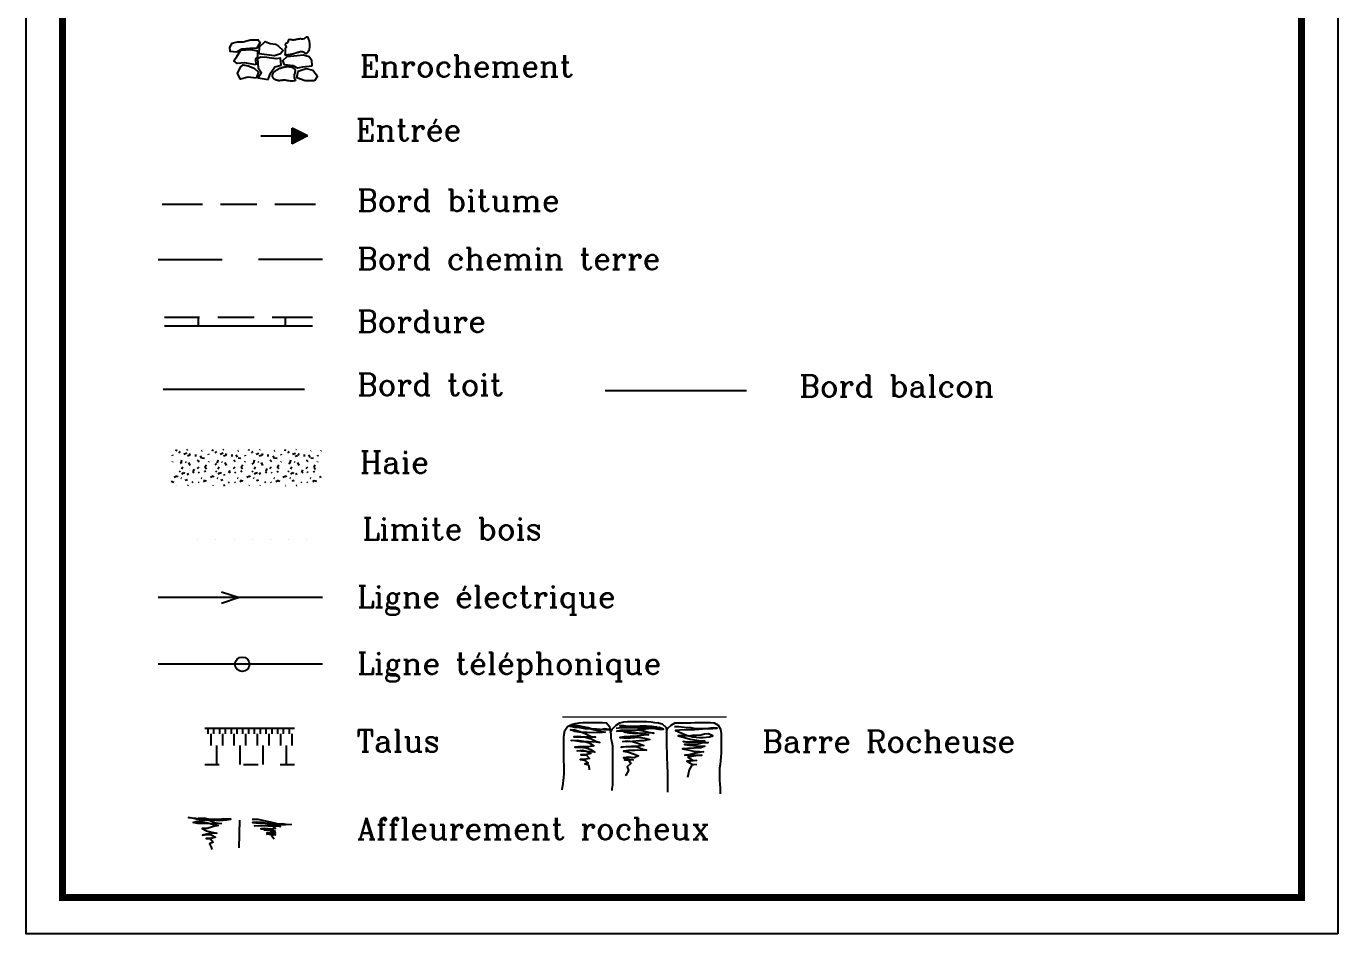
# Model space of a CAD drawing. Header units: metres. Extents: x 9606 to 9900, y 4805 to 4952.
# Drawn here: x 9789.29 to 9807.37, y 4865.1 to 4877.61 of the extents above; entities that cross this region are included whole.
import ezdxf

# ---------------------------------------------------------------- set-up
doc = ezdxf.new("R2010")
doc.units = ezdxf.units.M
doc.header["$LTSCALE"] = 2
doc.set_wipeout_variables(frame=1)
doc.linetypes.add('ACAD_ISO02W100', pattern=[15, 12, -3])
doc.layers.add('Légende Topo', color=7, linetype='Continuous')
doc.layers.add('Wipeout', color=255, linetype='Continuous')
doc.styles.add('ROMANS', font='ROMANC.shx', dxfattribs={"height": 0.36})

# ---------------------------------------------------------------- blocks, each defined once
blk = doc.blocks.new('*X19')
at = {"color": 0}
for p, q in [((1.141805809506689, 0.8854796013265659), (1.220874664935047, 0.9645484567549241)), ((1.151422346064572, 0.90393497264928), (1.217859275843872, 0.9703719024285803)), ((1.161038882622454, 0.9223903439719942), (1.214843886752696, 0.9761953481022365)), ((1.170655419180336, 0.9408457152947083), (1.211828497661521, 0.9820187937758927)), ((1.180271955738219, 0.9593010866174224), (1.208813108570345, 0.987842239449549)), ((1.189888492296101, 0.9777564579401365), (1.205797719479169, 0.9936656851232051)), ((1.199505028853983, 0.9962118292628507), (1.202782330387994, 0.9994891307968613)), ((1.132189272948807, 0.8670242300038519), (1.223890054026223, 0.9587250110812678)), ((1.135001892424661, 0.8609980147148735), (1.226905443117399, 0.9529015654076116)), ((1.143841702266618, 0.860998989791999), (1.229920832208574, 0.9470781197339554)), ((1.152681512108575, 0.8609999648691246), (1.23293622129975, 0.9412546740602992)), ((1.161521321950533, 0.86100093994625), (1.235951610390926, 0.9354312283866429)), ((1.17036113179249, 0.8610019150233756), (1.238966999482101, 0.9296077827129868)), ((1.179200941634448, 0.8610028901005011), (1.241982388573277, 0.9237843370393306)), ((1.188040751476405, 0.8610038651776267), (1.244997777664453, 0.9179608913656744)), ((1.196880561318362, 0.8610048402547522), (1.248013166755628, 0.9121374456920182)), ((1.20572037116032, 0.8610058153318778), (1.251028555846804, 0.9063140000183619)), ((1.214560181002277, 0.8610067904090033), (1.254043944937979, 0.9004905543447057)), ((1.223399990844235, 0.8610077654861289), (1.257059334029155, 0.8946671086710495)), ((1.232239800686192, 0.8610087405632544), (1.260074723120331, 0.8888436629973933)), ((1.241079610528149, 0.86100971564038), (1.263090112211506, 0.883020217323737)), ((1.249919420370107, 0.8610106907175056), (1.266105501302682, 0.8771967716500808)), ((1.258759230212064, 0.8610116657946311), (1.269120890393858, 0.8713733259764247)), ((1.267599040054021, 0.8610126408717567), (1.272136279485033, 0.8655498803027684))]:
    blk.add_line(p, q, dxfattribs=at)

msp = doc.modelspace()

# ---------------------------------------------------------------- wipeouts: each hides what was drawn before it
at = {"lineweight": 30}
msp.add_wipeout([(9789.290523156282, 4898.508425522949), (9807.366654967645, 4898.508425298534), (9807.366655042215, 4865.0979536023615), (9789.29052358475, 4865.097953561814)], dxfattribs=at).dxf.layer = 'Wipeout'

# ---------------------------------------------------------------- next in the draw order: hatches: boundary and pattern name
at = {"layer": 'Légende Topo', "linetype": 'Continuous'}
h = msp.add_hatch(dxfattribs=at)
h.set_pattern_fill('HAIE', color=3, scale=0.5, angle=90, style=0)
h.set_pattern_definition([(199.29004622, (-0.001857949999999978, 0.35053), (-8.500000000150623, -3.000000000187779), [0.0301695, -10.56464055]), (251.565051177, (-0.45625, 0.2166), (-6.804030402247571e-13, -0.5000000000002562), [0.031565, -1.549573830085]), (196.927513064, (-0.46625, 0.18665), (-6.500000000002287, -1.99999999998246), [0.03423, -11.98658528015]), (201.250505507, (1.334882155984082e-17, 0.21801), (-2.500000000004023, -0.9999999999948204), [0.0432475, -9.6133564579]), (118.4429286244, (-0.29105, 0.15105), (-2.999999999991857, 5.499999999976517), [0.03888, -13.60846406395]), (173.6598082541, (-0.2526, 0.14675), (-0.5000000000001978, -1.416407816772283e-13), [0.03869, -4.489002569069999]), (118.0724869359, (-0.477625, 0.417525), (-3.500000000016425, 6.500000000017879), [0.0242085, -8.4757915]), (159.4439547804, (-0.02321999999999997, 0.4389), (-1.500000000001928, 0.5000000000012795), [0.02435, -4.24765187266]), (212.905242923, (-0.04601999999999997, 0.446), (-1.499999999999362, -1.000000000000053), [0.028825, -10.09540336565]), (225, (-0.09017499999999998, 0.470225), (-8.612631007683686e-17, -0.50000000000032), [0.0181385, -0.6889682811850001]), (246.250505507, (-0.3992999999999999, 0.4973), (-3.500000000013297, -7.999999999979791), [0.038935, -13.61756528375]), (135, (-0.39501, 0.44174), (-0.50000000000032, 8.612631007683686e-17), [0.028211, -0.678895781185]), (138.3664606634, (-0.3238, 0.446), (-4.00000000000612, 3.500000000009166), [0.01714, -6.0036572894]), (124.6951535312, (-0.2355, 0.44885), (-3.499999999982834, 4.999999999981534), [0.022525, -7.8831691504]), (218.290163192, (-0.4819, 0.2750000000000001), (-2.500000000007224, -1.999999999988398), [0.02306, -12.0806584369]), (162.2553283749, (-0.20555, 0.3263), (-10.99999999999184, 3.500000000006486), [0.03739, -13.0870147484]), (205.3461759420001, (-0.24115, 0.3377), (-1.000000000001297, -0.500000000001738), [0.02996, -10.4819380208]), (205.016893478, (-0.13295, 0.4019), (-1.000000000000127, -0.4999999999978961), [0.04398, -8.2324926786]), (131.1859251657, (-0.12295, 0.39045), (-0.5000000000014468, 0.5000000000018034), [0.015135, -5.29993790635]), (153.4349488229, (-0.07021999999999998, 0.37192), (-0.500000000000047, 1.921547095702289e-13), [0.009556499999999999, -1.10847748875]), (221.185925166, (-0.08874999999999998, 0.24365), (-0.4999999999991855, -0.5000000000040647), [0.030285, -5.28478790635]), (249.44395478, (-0.140015, 0.272155), (-0.5000000000117516, -1.499999999998437), [0.024351, -4.24765087266]), (109.7988763545, (-0.1913, 0.18665), (-1.999999999989629, 5.499999999978785), [0.016695, -13.2686352556]), (206.565051177, (-0.286755, 0.252215), (-0.5000000000007275, -0.4999999999993663), [0.009556499999999999, -1.10847748875]), (135, (-0.329485, 0.310615), (-0.50000000000032, 8.612631007683686e-17), [0.0120925, -0.6950142811850001]), (146.309932474, (-0.289595, 0.37047), (-0.9999999999995491, 0.4999999999999385), [0.0102895, -1.79248613773]), (221.185925166, (-0.4164, 0.32205), (-0.4999999999991855, -0.5000000000040647), [0.015155, -5.29991790635]), (90, (-0.375, 0.175), (-0.5, 3.061515884555943e-17), [0.025, -0.475]), (236.309932474, (-0.05315, 0.025615), (-0.4999999999999385, -0.999999999999549), [0.030785, -1.77199063773]), (233.130102354, (-0.22834, 0.05555000000000002), (-1.000000000004083, -1.499999999997278), [0.035612, -2.464388]), (126.3843518158, (-0.22978, 1.406950239906529e-17), (-1.499999999997849, 1.999999999999724), [0.0336085, -11.7668152212]), (226.7357045900001, (-0.33374, 0.02704650000000002), (-7.499999999795576, -8.00000000008219), [0.033288, -11.63932953]), (115.7099537808, (-0.44915, 0.04700000000000003), (-0.4999999999995648, 0.9999999999996031), [0.04588, -14.93744406375]), (217.405356631, (-0.07875, 0.08545), (-6.500000000031076, -4.999999999950153), [0.0305, -10.6699672795]), (135, (-0.004696999999999995, 0.08973500000000001), (-0.50000000000032, 8.612631007683686e-17), [0.0141055, -0.693001281185]), (243.434948823, (-0.195585, 0.106845), (6.804805877851441e-13, -0.500000000000047), [0.0127175, -1.10531648875]), (257.471192291, (-0.07019999999999998, 0.12395), (-0.4999999999937217, -2.500000000002058), [0.03944, -4.570332228644999]), (135, (-0.325, 0.1), (-0.50000000000032, 8.612631007683686e-17), [0.0353555, -0.671751281185])])
h.paths.add_polyline_path([(9791.278147133804, 4871.76998769924), (9793.35554345724, 4871.769987835218), (9793.355543457476, 4871.269987835217), (9791.278039133913, 4871.26998769924)])

# ---------------------------------------------------------------- next in the draw order: linework, layer by layer
at = {"layer": 'Légende Topo'}
for p, q in [((9791.659064296435, 4873.594081435251), (9791.659064296435, 4873.474081435373)), ((9792.85906377671, 4873.594081697886), (9792.85906377671, 4873.474081698007)), ((9793.236308321624, 4873.474081153882), (9791.196769071312, 4873.474081722684))]:
    msp.add_line(p, q, dxfattribs=at)
at = {"layer": 'Légende Topo', "color": 1, "linetype": 'Continuous'}
msp.add_line((9793.37350450623, 4869.731686908189), (9791.111074289349, 4869.731686666971), dxfattribs=at)
at = {"layer": 'Légende Topo', "color": 3, "linetype": 'Continuous'}
msp.add_line((9793.37350451834, 4868.811686908262), (9791.111074301223, 4868.811686666812), dxfattribs=at)
at = {"layer": 'Légende Topo', "color": 36}
for p, q in [((9791.793315176907, 4867.931841258052), (9791.793315176907, 4867.851841258052)), ((9791.873315176907, 4867.931841258052), (9791.873315176907, 4867.851841258052)), ((9791.953315176908, 4867.931841258052), (9791.953315176906, 4867.851841258052)), ((9792.033315176906, 4867.931841258052), (9792.033315176906, 4867.851841258052)), ((9792.113315176908, 4867.931841258052), (9792.113315176908, 4867.851841258052)), ((9792.193315176906, 4867.931841258052), (9792.193315176906, 4867.851841258052)), ((9792.273315176908, 4867.931841258052), (9792.273315176908, 4867.851841258052)), ((9792.353315176908, 4867.931841258052), (9792.353315176906, 4867.851841258052)), ((9792.433315176908, 4867.931841258052), (9792.433315176908, 4867.851841258052)), ((9792.513315176908, 4867.931841258052), (9792.513315176906, 4867.851841258052)), ((9792.593315176908, 4867.931841258052), (9792.593315176908, 4867.851841258052)), ((9792.673315176908, 4867.931841258052), (9792.673315176908, 4867.851841258052)), ((9792.753315176908, 4867.931841258052), (9792.753315176908, 4867.851841258052)), ((9792.833315176907, 4867.931841258052), (9792.833315176907, 4867.851841258052)), ((9792.913315176907, 4867.931841258052), (9792.913315176907, 4867.851841258052)), ((9791.833315176907, 4867.851841258052), (9791.833315176907, 4867.691841258053)), ((9791.993315176907, 4867.851841258052), (9791.993315176907, 4867.691841258053)), ((9792.153315176907, 4867.851841258052), (9792.153315176907, 4867.691841258053)), ((9792.313315176907, 4867.851841258052), (9792.313315176907, 4867.691841258053)), ((9792.473315176907, 4867.851841258052), (9792.473315176907, 4867.691841258053)), ((9792.633315176907, 4867.851841258052), (9792.633315176907, 4867.691841258053)), ((9792.793315176907, 4867.851841258052), (9792.793315176907, 4867.691841258053)), ((9792.953315176908, 4867.851841258052), (9792.953315176908, 4867.691841258053)), ((9791.913315176907, 4867.691841258053), (9791.913315176907, 4867.42983013914)), ((9792.233315176907, 4867.691841258053), (9792.233315176907, 4867.42983013914)), ((9792.553315176907, 4867.691841258053), (9792.553315176907, 4867.429830139139)), ((9792.873315176907, 4867.691841258053), (9792.873315176907, 4867.42983013914))]:
    msp.add_line(p, q, dxfattribs=at)
at = {"layer": 'Légende Topo', "flags": 128}
msp.add_lwpolyline([(9807.366655042215, 4865.097953602361), (9789.29052358475, 4865.097953561814), (9789.290523156282, 4898.508425522949), (9807.366654967645, 4898.508425298535)], close=True, dxfattribs=at)
at = {"layer": 'Légende Topo', "lineweight": 25, "const_width": 0.09999999999999998, "flags": 128}
msp.add_lwpolyline([(9806.866655041047, 4865.597953600963), (9789.790523578231, 4865.597953562979), (9789.790523162566, 4898.008425516898), (9806.866654968811, 4898.008425304588), (9806.866655041047, 4865.597953600963)], dxfattribs=at)
at = {"layer": 'Légende Topo', "color": 251}
for points in [[(9792.189251011961, 4877.250148072273), (9792.101257975939, 4877.25557308052), (9792.096157381571, 4877.317061598777), (9792.130588331054, 4877.374029417888), (9792.204554038382, 4877.388495723151), (9792.282343836527, 4877.388495975308), (9792.381813953889, 4877.416528080257), (9792.485110263833, 4877.416528408083), (9792.514440632685, 4877.383071241101), (9792.469806907959, 4877.302594007591), (9792.371612401472, 4877.298072426479), (9792.263214979583, 4877.288126209417), (9792.189251011961, 4877.250148072273)], [(9792.499138528741, 4877.226636970782), (9792.504238976659, 4877.321583381521), (9792.583304807104, 4877.397539606683), (9792.652169313309, 4877.369507711049), (9792.726133118642, 4877.359560903528), (9792.769492033663, 4877.331529323378), (9792.83325522931, 4877.269136977283), (9792.794997174087, 4877.226637189643), (9792.710830520633, 4877.197701949759), (9792.499138528741, 4877.226636970782)], [(9792.45450428713, 4877.074725330009), (9792.297646641528, 4877.102756630063), (9792.199453187903, 4877.093714015457), (9792.14971797823, 4877.127171278365), (9792.194351997952, 4877.188658633634), (9792.249187854844, 4877.274562343388), (9792.385639695245, 4877.283604484883), (9792.480009527671, 4877.264615123292), (9792.480008884595, 4877.184138786879), (9792.450677595594, 4877.155202164447), (9792.45450428713, 4877.074725330009)], [(9792.62283811232, 4876.870367505953), (9792.657269778456, 4876.960790895757), (9792.715930893113, 4877.045789145997), (9792.803924231352, 4877.070204303268), (9792.79499701879, 4877.16514889071), (9792.735060404548, 4877.155202152806), (9792.607535167625, 4877.174191630113), (9792.523367527201, 4877.178713410527), (9792.480009209394, 4877.155201880161), (9792.485110332984, 4877.031321275182), (9792.533569414894, 4876.965312479662), (9792.485109793282, 4876.89387714457), (9792.62283811232, 4876.870367505953)], [(9793.227309292442, 4877.055735940481), (9793.099782810341, 4877.041268535558), (9793.0309195563, 4877.026800561131), (9792.97098323729, 4877.060257343243), (9792.848557963063, 4877.074724784952), (9792.828154330402, 4877.131692145852), (9792.888090871069, 4877.188659649476), (9793.025819773813, 4877.203127006901), (9793.113811198416, 4877.212168748857), (9793.18777593065, 4877.188658978691), (9793.222207741142, 4877.140734450327), (9793.227309292442, 4877.055735940481)], [(9792.459605255193, 4876.889356426328), (9792.351207894999, 4876.90382253974), (9792.244086945224, 4876.874887896834), (9792.20455408262, 4876.955365877265), (9792.24408663137, 4877.04126762286), (9792.282344560397, 4877.07472548135), (9792.347381725704, 4877.060257437772), (9792.430274572018, 4877.026799921312), (9792.494036817718, 4876.974354212538), (9792.459605255193, 4876.889356426328)], [(9793.00031326551, 4876.851377209317), (9792.965242684148, 4876.850213148299), (9792.936859124367, 4876.850539368944), (9792.914199422608, 4876.851981131959), (9792.896300161518, 4876.854166851513), (9792.882196982186, 4876.856716933561), (9792.870924764573, 4876.859261240711), (9792.861520736738, 4876.861424114456), (9792.853020423352, 4876.862831344263), (9792.844618919566, 4876.863211338309), (9792.836134117822, 4876.862706168921), (9792.827544928557, 4876.861562228895), (9792.81882881469, 4876.860024207173), (9792.8099628466, 4876.858337714238), (9792.800925015266, 4876.856748751266), (9792.79169278292, 4876.855502007896), (9792.782245061155, 4876.854843876458), (9792.772582948002, 4876.854973678145), (9792.76281996237, 4876.855915772163), (9792.75309206478, 4876.857644294289), (9792.743534568957, 4876.860137452039), (9792.73428817492, 4876.863373569114), (9792.725486080422, 4876.867325608286), (9792.717267028316, 4876.871976493759), (9792.709767760969, 4876.877298520779), (9792.703112803194, 4876.883262050239), (9792.697380209833, 4876.889795951912), (9792.692634092904, 4876.896820994228), (9792.688938037054, 4876.904256635013), (9792.686358914738, 4876.912024816865), (9792.68495991852, 4876.920045917288), (9792.684805944356, 4876.928238864889), (9792.685963082387, 4876.936527442553), (9792.688463142169, 4876.944831724412), (9792.692216008696, 4876.953092750063), (9792.697100183954, 4876.961251255257), (9792.70299338715, 4876.969249816977), (9792.709772280677, 4876.977028387965), (9792.717315894346, 4876.984529015973), (9792.725502868443, 4876.991694668674), (9792.734210002496, 4876.998467531189), (9792.74333171759, 4877.004799455072), (9792.752830718438, 4877.010688708763), (9792.76268314317, 4877.01614796663), (9792.772866695448, 4877.021186221524), (9792.783357905482, 4877.025815227435), (9792.794137237388, 4877.030045150913), (9792.80517977176, 4877.033886043256), (9792.816463879339, 4877.037350440066), (9792.827963168993, 4877.04043907476), (9792.839634251111, 4877.043131324596), (9792.851429892966, 4877.045395156037), (9792.863303530989, 4877.047202077361), (9792.875205839546, 4877.048522423854), (9792.887091818991, 4877.049324023671), (9792.898911753231, 4877.049578131776), (9792.910619859378, 4877.049254416622), (9792.922151327628, 4877.048326409556), (9792.933362291455, 4877.046764454705), (9792.944096297751, 4877.044545497646), (9792.954191901516, 4877.04164544809), (9792.963490670807, 4877.038038238318), (9792.971833392774, 4877.03369963881), (9792.97905954139, 4877.028605951828), (9792.985009765745, 4877.022730717104), (9792.989572337157, 4877.016078588919), (9792.992810856811, 4877.008758106635), (9792.994839564226, 4877.000906945573), (9792.995769683532, 4876.992664758948), (9792.995713614187, 4876.984168439539), (9792.994784673469, 4876.975555271511), (9792.99309171739, 4876.966962814232), (9792.99074951329, 4876.958530054096), (9792.987942332196, 4876.950273400539), (9792.985160571783, 4876.941724384337), (9792.982959025101, 4876.932296307193), (9792.981902193771, 4876.921400078472), (9792.982548413593, 4876.908448332822), (9792.985459034593, 4876.892851726519), (9792.991193450782, 4876.874025517277), (9793.00031326551, 4876.851377209317)], [(9793.261740858463, 4876.851377403033), (9793.134214605, 4876.85137753109), (9793.020716854631, 4876.893876982987), (9793.039846269674, 4876.984301031934), (9793.148243521602, 4877.022279056388), (9793.241337447687, 4876.998769049434), (9793.306375274695, 4876.917387494718), (9793.261740858463, 4876.851377403033)]]:
    msp.add_lwpolyline(points, dxfattribs=at)
msp.add_lwpolyline([(9792.853658994454, 4877.207648191269, 0.015114), (9792.919181088711, 4877.216707650706, 0.020943), (9792.965881252921, 4877.226636897441, 0.017852), (9793.021115011095, 4877.24294466562, -0.022353), (9793.065351606374, 4877.255573181104, -0.22707), (9793.120518335634, 4877.243631496694, 0.309946), (9793.163546408317, 4877.241104883975, 0.106458), (9793.179531989646, 4877.256134939979, 0.076071), (9793.192876769956, 4877.283604469284, 0.06034199999999999), (9793.19867264971, 4877.315482797235, 0.0361), (9793.197977874688, 4877.369507110114, 0.07510499999999999), (9793.18165224025, 4877.437709847367, 0.222566), (9793.163545629734, 4877.4545062961, 0.349325), (9793.13561929998, 4877.443922612251, -0.274224), (9793.103608626201, 4877.426473467279, -0.050818), (9793.080764674376, 4877.429641790589, 0.075986), (9793.065350635468, 4877.430996677042, 0.051071), (9793.03801904249, 4877.426413062861, -0.02964), (9792.991387022454, 4877.416528002027, -0.105163), (9792.937624774668, 4877.41975330016, 0.189815), (9792.90721990613, 4877.416527437646, 0.311483), (9792.899652741178, 4877.402204692033, -0.194666), (9792.893192190937, 4877.378549929842, -0.219605), (9792.870434195527, 4877.366490861302, 0.376857), (9792.858760254718, 4877.355039131029, 0.225308), (9792.86491285663, 4877.339126865746, -0.197646), (9792.87278798202, 4877.321583543106, -0.007911), (9792.872838429203, 4877.31834943862, -0.019867), (9792.872788505889, 4877.317061198078, -0.331946), (9792.866588510831, 4877.310001444437, 0.281267), (9792.858759442603, 4877.302594602009, 0.100089), (9792.857505933176, 4877.283392196888, -0.05059200000000001), (9792.858759936904, 4877.245625887665, -0.016405), (9792.857025669682, 4877.228464061994, -0.013419), (9792.853658994454, 4877.207648191269)], format="xyb", dxfattribs=at)
at = {"layer": 'Légende Topo'}
for points in [[(9792.524860104344, 4876.093096000508), (9793.165350787138, 4876.094195055211)], [(9792.955739570343, 4875.984758064052), (9792.954978178748, 4876.202911372198)], [(9793.165350787138, 4876.094195055211), (9792.954978178748, 4876.202911372198)], [(9793.165350787138, 4876.094195055211), (9792.955739570343, 4875.984758064052)], [(9791.75097577453, 4867.931841258052), (9792.988636372153, 4867.931841258052)]]:
    msp.add_lwpolyline(points, dxfattribs=at)
at = {"layer": 'Légende Topo', "flags": 128}
for points in [[(9791.16249064103, 4875.154009946752), (9791.718136975824, 4875.154010135907)], [(9791.968949314294, 4875.154010221288), (9792.469374296707, 4875.154010221288)], [(9792.71906901713, 4875.154010476646), (9793.275896502457, 4875.154010666203)], [(9791.111074265125, 4874.39073622915), (9791.991186176194, 4874.39073622915)], [(9793.37350448224, 4874.390736470598), (9792.493571167433, 4874.390736470598)], [(9791.750976214555, 4867.42983013914), (9791.95090499414, 4867.42983013914)], [(9792.28506851032, 4867.42983013914), (9792.484997289906, 4867.42983013914)], [(9792.78870803259, 4867.42983013914), (9792.988636812177, 4867.42983013914)]]:
    msp.add_lwpolyline(points, dxfattribs=at)
at = {"layer": 'Légende Topo', "color": 251, "flags": 128}
for points in [[(9791.19676896677, 4873.594081854811), (9791.678548690215, 4873.594080755481)], [(9791.929361028686, 4873.594080840862), (9792.429786011098, 4873.594080840862)], [(9792.679480731522, 4873.59408109622), (9793.236308216849, 4873.594081285777)]]:
    msp.add_lwpolyline(points, dxfattribs=at)
at = {"layer": 'Légende Topo', "color": 5, "linetype": 'ACAD_ISO02W100', "ltscale": 0.6, "flags": 128}
msp.add_lwpolyline([(9791.177087441889, 4872.603375182186), (9793.123996204235, 4872.603375182186)], dxfattribs=at)
at = {"layer": 'Légende Topo', "color": 12, "linetype": 'ACAD_ISO02W100', "ltscale": 0.6, "flags": 128}
msp.add_lwpolyline([(9797.271553333658, 4872.583796247128), (9799.218462096003, 4872.583796247128)], dxfattribs=at)
at = {"layer": 'Légende Topo', "color": 3, "flags": 128}
for points in [[(9791.654043989663, 4870.52783946853), (9791.654146216812, 4870.52783946853)], [(9791.904534410865, 4870.527951757935), (9791.904534410865, 4870.527946635962)], [(9792.154525491773, 4870.527991551723), (9792.154531389493, 4870.527991551723)], [(9792.404541146514, 4870.528039619468), (9792.404544095374, 4870.528039619468)], [(9792.65452534675, 4870.528081383247), (9792.654537142189, 4870.528081383247)], [(9792.90454247592, 4870.528131420981), (9792.904545916257, 4870.528131420981)], [(9793.154541911932, 4870.528175942745), (9793.154544860792, 4870.528175942745)]]:
    msp.add_lwpolyline(points, dxfattribs=at)
at = {"layer": 'Légende Topo', "color": 1}
msp.add_lwpolyline([(9791.983504500047, 4869.811686759946), (9792.223504508655, 4869.731686785716), (9791.983504517044, 4869.65168676003)], dxfattribs=at)
at = {"layer": 'Légende Topo', "color": 15}
for points in [[(9796.679071509085, 4867.082399137449), (9796.690650098764, 4867.171129933456), (9796.697944699361, 4867.250095256967), (9796.702367004978, 4867.307557633276), (9796.702367004978, 4867.422482054112), (9796.697944699363, 4867.475524094319), (9796.697944699361, 4867.793776668273), (9796.702367004978, 4867.846818708479), (9796.715633156982, 4867.899860748919), (9796.751010072458, 4867.952902789359), (9796.804075445554, 4867.98384414533), (9796.857140818882, 4867.997104655384), (9796.91020619198, 4868.005944995572), (9796.963271565308, 4868.010365165667), (9797.233020226975, 4868.010365165669), (9797.286085600072, 4868.005944995807), (9797.330306617348, 4867.95290278936), (9797.339150973634, 4867.899860748919), (9797.34799507497, 4867.846818708714), (9797.347995074972, 4867.793776668275), (9797.361261481923, 4867.740734627835), (9797.370105837977, 4867.687692421852), (9797.370105838212, 4867.148431346184), (9797.361261481925, 4867.095389305978), (9797.361261481925, 4867.073288455736)], [(9796.823412676846, 4867.976506789812), (9796.899726244426, 4867.967819132739), (9796.983671288976, 4867.949066644665), (9797.0367439215, 4867.941770894351), (9797.091897726099, 4867.923369825018), (9797.149479717289, 4867.9226668958), (9797.249034382909, 4867.912587362007), (9797.323266662695, 4867.915004742928), (9797.264643956947, 4867.921260567048), (9797.203593017573, 4867.90981850111), (9797.098488535306, 4867.918857638389), (9796.99442451102, 4867.922344351085), (9796.899379414544, 4867.93901648595), (9796.847347402054, 4867.940759842414), (9796.781093429347, 4867.957080277279), (9796.844225493998, 4867.957417274257), (9796.897298126521, 4867.950121523942), (9796.951411426571, 4867.937273129718), (9797.003443438598, 4867.935529773255), (9797.056515955172, 4867.928233742146), (9797.110629208424, 4867.915385597749), (9797.201164946464, 4867.892120642254), (9797.26741891917, 4867.875800206923), (9797.194227306678, 4867.86783018209), (9797.02148119178, 4867.86993972132), (9796.95834912713, 4867.869602724109), (9796.905276447573, 4867.876898724949), (9796.852203814818, 4867.88419447503), (9796.79045920078, 4867.907107730993), (9796.853591265428, 4867.90744472797), (9796.926436094607, 4867.886611855952), (9797.001362211808, 4867.85467394571), (9797.077328786061, 4867.817183611347), (9797.136992275287, 4867.80537542388), (9797.056169138796, 4867.807470480112), (9796.975346212548, 4867.809565316317), (9796.893482618772, 4867.817212797133), (9796.836941084865, 4867.812363301767), (9796.894523286068, 4867.811660152757), (9796.993037074379, 4867.807133483365), (9797.07802262324, 4867.782828320414), (9797.140807857546, 4867.754362670369), (9797.19596177809, 4867.735961881831), (9797.14392976583, 4867.737705238295), (9797.03986595156, 4867.741191731198), (9796.935801927038, 4867.744678444127), (9796.85289766597, 4867.757878569086), (9796.800865653711, 4867.759621925317), (9796.8861981491, 4867.764119689949), (9796.969102410172, 4867.750919565223), (9797.047497218515, 4867.731127120453), (9797.113404407904, 4867.686003788041), (9797.04125341591, 4867.672481369125), (9796.965980515855, 4867.675616382055), (9796.902848451206, 4867.675279385075), (9796.851857059675, 4867.671470347456), (9796.932680032722, 4867.669375260957), (9797.008993600304, 4867.660687603653), (9797.070738167307, 4867.637774598217), (9797.129014042712, 4867.602716127541), (9797.076982030685, 4867.604459484006), (9797.007259319576, 4867.608634704156), (9796.937536398687, 4867.612810144099), (9796.8844637657, 4867.620105894413), (9796.95210535223, 4867.627035742757), (9797.011768678243, 4867.615227525021), (9797.070044553879, 4867.580169054112), (9797.014543803449, 4867.569767195863), (9796.934761334483, 4867.566309607719), (9797.011074902066, 4867.557621950647), (9797.053741156396, 4867.513890525224), (9796.97604013844, 4867.499327929589), (9796.92400812618, 4867.501071285819), (9796.983671452424, 4867.489263068084), (9797.037437922128, 4867.447612026836), (9796.98748719766, 4867.438250345308), (9797.041600497712, 4867.42540195062), (9797.050966269377, 4867.375429404566), (9797.048538035287, 4867.357731514741)], [(9797.344228690063, 4867.869088729509), (9797.370761503971, 4867.922130769949), (9797.419404571683, 4867.975172976164), (9797.472469945014, 4868.006114166361), (9797.525535318107, 4868.019374676413), (9797.578600691206, 4868.023794846508), (9797.843927302436, 4868.023794846742), (9797.896992675534, 4868.019374676646), (9797.950058048631, 4868.010534336458), (9798.00312342173, 4868.006114166595), (9798.056188794824, 4867.992853656544), (9798.109254168387, 4867.939811450097), (9798.11367621882, 4867.886769409658), (9798.113676219054, 4867.6657607424), (9798.118098269722, 4867.608298531867), (9798.118098269722, 4867.502214451221), (9798.122520320621, 4867.449172245006), (9798.122520320392, 4867.391710034937), (9798.126942625777, 4867.338667994497), (9798.126942625777, 4867.051356776518)], [(9797.423373085487, 4867.932868576972), (9797.492415744384, 4867.939988277984), (9797.5628479815, 4867.94033969789), (9797.668496174543, 4867.940866794337), (9797.768768488935, 4867.933237040781), (9797.869040854315, 4867.925607037397), (9797.9245528649, 4867.929949135419), (9798.011294581502, 4867.919541529047), (9798.07496125022, 4867.9185040974), (9798.013891578226, 4867.941235258144), (9797.9245528649, 4867.929949135419), (9797.866262023375, 4867.939143666664), (9797.809360435273, 4867.941569850213), (9797.740317775908, 4867.93445014897), (9797.682026823324, 4867.943644397325), (9797.625125397502, 4867.94607061417), (9797.530229022299, 4867.961857750212), (9797.473327433963, 4867.964283933529), (9797.54375967108, 4867.964635353434), (9797.644031873942, 4867.95700531699), (9797.748290814265, 4867.964300761364), (9797.840408307537, 4867.962050504184), (9797.918995203025, 4867.957022394186), (9797.97728604408, 4867.947827862708), (9797.917787459019, 4867.928560317161), (9797.82168350233, 4867.915885409706), (9797.76079550203, 4867.903386178791), (9797.703893913462, 4867.905812362108), (9797.634851254563, 4867.898692661097), (9797.579339081462, 4867.89435052978), (9797.523827071109, 4867.890008431526), (9797.431709577835, 4867.892258688939), (9797.50612822691, 4867.907535523075), (9797.563029601746, 4867.905109556057), (9797.619931190315, 4867.902683372508), (9797.717424562241, 4867.908589965331), (9797.797400873424, 4867.896793540699), (9797.865235951069, 4867.875451198447), (9797.9384469679, 4867.862266238213), (9797.866625366772, 4867.86868288358), (9797.811113356187, 4867.864340785557), (9797.748835940187, 4867.85860986951), (9797.693323929832, 4867.854267771488), (9797.599816807584, 4867.86328655937), (9797.533371144944, 4867.877860587221), (9797.588883318047, 4867.882202718772), (9797.667470213531, 4867.877174608774), (9797.74068111907, 4867.863989365652), (9797.800361487121, 4867.848026802663), (9797.865417733829, 4867.840221089676), (9797.803140317828, 4867.834490173163), (9797.707036198623, 4867.821815232645), (9797.616308121049, 4867.81729717496), (9797.532345235388, 4867.814168152065), (9797.471457234622, 4867.801668921385), (9797.528358822961, 4867.799242737835), (9797.620476316235, 4867.796992480654), (9797.675988326588, 4867.801334578676), (9797.731500499456, 4867.805676709992), (9797.81147681041, 4867.793880285362), (9797.886077131418, 4867.773926727607), (9797.798127833326, 4867.755872290481), (9797.74122640774, 4867.758298507092), (9797.6451222883, 4867.745623566575), (9797.567924808283, 4867.743883361939), (9797.51102338223, 4867.746309578551), (9797.571911382993, 4867.758808809233), (9797.6451222883, 4867.745623566575), (9797.734642784615, 4867.721679580297), (9797.80386727773, 4867.693568923178), (9797.728059213183, 4867.685060403907), (9797.630565678508, 4867.679153777791), (9797.57505350564, 4867.674811646241), (9797.49109078249, 4867.671682656642), (9797.553368198262, 4867.677413572922), (9797.63733092164, 4867.680542562522), (9797.709152574225, 4867.67412566756), (9797.778377067338, 4867.646015010674), (9797.838057323863, 4867.630052164562), (9797.767625249495, 4867.629700778184), (9797.6768971207, 4867.625182970093), (9797.592934234804, 4867.622053947431), (9797.52389157544, 4867.614934246187), (9797.590337075333, 4867.60036018504), (9797.658172101987, 4867.579018092148), (9797.727396595099, 4867.550907435028), (9797.669287425506, 4867.524871574614), (9797.590700529789, 4867.529899684611), (9797.521657870657, 4867.522779983366), (9797.654549195238, 4867.493631928127), (9797.59088236377, 4867.49466932648), (9797.53398077543, 4867.497095509798), (9797.59088236377, 4867.49466932648), (9797.622293527977, 4867.444689446726), (9797.575118010207, 4867.399737460671), (9797.592998688147, 4867.346980011223), (9797.556756659451, 4867.283111865997), (9797.558146074922, 4867.276343551596)], [(9798.113676219054, 4867.873508899605), (9798.126942626008, 4867.926550940046), (9798.180007744384, 4867.975172976166), (9798.233073117717, 4868.006114166364), (9798.449756661004, 4868.006114166364), (9798.507244085002, 4868.010534336458), (9798.719505322904, 4868.010534336458), (9798.772570696236, 4868.006114166364), (9798.82563606933, 4867.970752806305), (9798.861012984808, 4867.91771060009), (9798.86985734109, 4867.860248389555), (9798.86985734086, 4867.590617851954), (9798.865435035474, 4867.537575811748), (9798.861012984573, 4867.484533771308), (9798.85659093414, 4867.431491564861), (9798.843324526953, 4867.378449524886), (9798.843324527184, 4867.214903067697), (9798.852168883237, 4867.161861027492), (9798.85659093414, 4867.10881898682), (9798.856590933907, 4867.024835756416)], [(9798.223970468662, 4867.952673413692), (9798.282934287137, 4867.952673413692), (9798.356639123562, 4867.946779632376), (9798.451354462693, 4867.938951783947), (9798.507945407686, 4867.927616868535), (9798.575288780537, 4867.925903461076), (9798.63470936943, 4867.9287208185), (9798.702052742514, 4867.927007411507), (9798.755248282609, 4867.928127772308), (9798.814668804214, 4867.93094537537), (9798.759775595545, 4867.936052529742), (9798.663004875223, 4867.923053237977), (9798.611507070758, 4867.915705116133), (9798.558311530429, 4867.914584754867), (9798.506813726193, 4867.907236633025), (9798.445695401673, 4867.910647036641), (9798.386274879836, 4867.90782943358), (9798.294031472451, 4867.902754899481), (9798.240835932122, 4867.901634538214), (9798.324590540995, 4867.864251763228), (9798.392499808262, 4867.835930315679), (9798.479084154398, 4867.812700102704), (9798.568497984708, 4867.803622118564), (9798.621693525036, 4867.804742479599), (9798.706014080944, 4867.81434802445), (9798.755814150014, 4867.827923907334), (9798.695827733764, 4867.851714344363), (9798.636407145337, 4867.848896987171), (9798.586607076268, 4867.835321104288), (9798.527186487376, 4867.832503746863), (9798.473990947512, 4867.831383385597), (9798.416268094481, 4867.82233826713), (9798.334776955231, 4867.826885197444), (9798.275356366572, 4867.824067840021), (9798.361940712706, 4867.800837627047), (9798.440602181285, 4867.782137889316), (9798.531713680402, 4867.766832390002), (9798.588304691988, 4867.755497229185), (9798.643198127898, 4867.750389872718), (9798.575854755045, 4867.752103280177), (9798.491534131617, 4867.742497981193), (9798.399290791287, 4867.737423201225), (9798.342699779701, 4867.748758362041), (9798.411740888416, 4867.740817193773), (9798.497759180182, 4867.744194977351), (9798.579250226305, 4867.739647758094), (9798.634143502024, 4867.734540358087), (9798.687339042352, 4867.735660719354), (9798.621693404897, 4867.731146365539), (9798.528318316017, 4867.705691595695), (9798.432679437139, 4867.713072583679), (9798.360808911308, 4867.706861277245), (9798.429849859833, 4867.698920065438), (9798.519263690145, 4867.689842081297), (9798.588304732035, 4867.681901158667), (9798.64150027213, 4867.683021519698), (9798.587172890588, 4867.661520879384), (9798.4949294832, 4867.65644634505), (9798.4089111912, 4867.653068561473), (9798.337040665365, 4867.646857255272), (9798.407779442883, 4867.632688571599), (9798.49266596026, 4867.615685830026), (9798.567931957581, 4867.609441614612), (9798.622825326436, 4867.60433450378), (9798.565102473407, 4867.595289385546), (9798.494929523014, 4867.582850274531), (9798.42645446867, 4867.564183446247), (9798.367033946834, 4867.561365843186), (9798.420229420106, 4867.562486450089), (9798.48757279296, 4867.560773042863), (9798.54869111771, 4867.557362639013), (9798.601886657572, 4867.55848300028), (9798.517566034612, 4867.548877701296), (9798.46606822991, 4867.541529579223), (9798.40834537711, 4867.532484460756), (9798.473425000248, 4867.490010740602), (9798.528318275969, 4867.484903340594), (9798.45022270134, 4867.476995038235), (9798.39702700129, 4867.475874633661), (9798.468331740045, 4867.435097663797), (9798.523225175955, 4867.429990307563), (9798.465502322691, 4867.420945189096), (9798.429283912566, 4867.357547420211), (9798.413438544183, 4867.293012922996), (9798.404949812493, 4867.250555368041)], [(9791.660722895806, 4866.689357864336), (9791.755302852765, 4866.688969883267), (9791.859519328735, 4866.667158026612), (9791.957311389318, 4866.659628908282), (9792.04867924289, 4866.666382064476), (9792.112208298222, 4866.677785430934), (9792.00727817258, 4866.682104106892), (9791.950887077768, 4866.67391141494), (9791.880933664554, 4866.676790254555), (9791.814192250185, 4866.67252818904), (9791.757801155372, 4866.664335497321), (9791.698197957174, 4866.663283942399), (9791.601119697838, 4866.688306309413), (9791.527953971923, 4866.698326750556), (9791.62574613681, 4866.690797400326), (9791.719612293226, 4866.672916170342), (9791.81026634602, 4866.662176077153), (9791.903418701422, 4866.626801598018), (9791.976584322565, 4866.616781389241), (9791.909843012738, 4866.612519091592), (9791.832751382888, 4866.612187420616), (9791.752447649884, 4866.6189968869), (9791.657867588385, 4866.619385100334), (9791.591840078867, 4866.632616051836), (9791.645019070524, 4866.647949881051), (9791.725322803763, 4866.641140414767), (9791.791350312811, 4866.62790946303), (9791.870940245268, 4866.603606747828), (9791.936967754551, 4866.590375796091), (9791.859162428464, 4866.572550644066), (9791.784569101223, 4866.547584586909), (9791.714615583234, 4866.550463658889), (9791.772791179876, 4866.516528715744), (9791.84916900918, 4866.499367137571), (9791.915196518228, 4866.486136185836), (9791.848455208401, 4866.481873888421), (9791.792064113359, 4866.473681196469), (9791.721396795056, 4866.459067019066), (9791.777787889636, 4866.467259711019), (9791.840603295761, 4866.461169896545), (9791.8987788924, 4866.427234953167), (9791.838461788884, 4866.408690381694), (9791.768508375437, 4866.41156922131), (9791.831323677023, 4866.405479638969), (9791.868085042388, 4866.361912235517), (9791.81811825866, 4866.33943703714), (9791.840603295528, 4866.289448380836), (9791.846313701759, 4866.257672857391)], [(9792.228662014286, 4866.665070967649), (9792.220831723933, 4866.281549278546)], [(9792.405343114679, 4866.677844610198), (9792.483960279542, 4866.675235804071), (9792.563618733362, 4866.657000818424), (9792.65108685759, 4866.639285994129), (9792.762504576289, 4866.615319454244), (9792.817172146217, 4866.618962363706), (9792.872880988569, 4866.606979347899), (9792.943688517717, 4866.603849871683), (9792.795305113123, 4866.593961974739), (9792.692217700464, 4866.610635713807), (9792.637029477208, 4866.614806020999), (9792.541751717497, 4866.632000175206), (9792.463134535868, 4866.634609235583), (9792.408466965706, 4866.630966326122), (9792.495414436607, 4866.621064718714), (9792.596939923757, 4866.627830122032), (9792.652648783102, 4866.615846852206), (9792.732307237155, 4866.597611866559), (9792.796346402542, 4866.578335795451), (9792.717729220447, 4866.58094485583), (9792.623492750154, 4866.582512830983), (9792.5683045269, 4866.586683138174), (9792.490207998593, 4866.581478982132), (9792.435019792338, 4866.585649035072), (9792.583403196699, 4866.595536932017), (9792.662020361331, 4866.59292812589), (9792.727621452232, 4866.550212912627), (9792.66566488268, 4866.538236370909), (9792.578717411776, 4866.548137978318), (9792.524049841611, 4866.544495068856), (9792.602667006478, 4866.541886262728), (9792.66566488268, 4866.538236370909), (9792.722415013983, 4866.510627175815), (9792.643277196259, 4866.521049198827), (9792.571949048015, 4866.531991383426), (9792.651086848975, 4866.521569614663), (9792.715646650457, 4866.494480580923), (9792.66149973385, 4866.483024454576), (9792.606311510597, 4866.487194762233), (9792.66878873324, 4866.491358087298), (9792.723976956495, 4866.487187779641), (9792.670871312079, 4866.460105728259), (9792.607352799783, 4866.471568582712), (9792.669830022895, 4866.475731907777), (9792.725538882241, 4866.463748637721), (9792.67139194794, 4866.452292765855), (9792.70575442752, 4866.407495890411)]]:
    msp.add_lwpolyline(points, dxfattribs=at)
at = {"layer": 'Légende Topo', "color": 15, "linetype": 'Continuous', "lineweight": 20}
msp.add_lwpolyline([(9798.94303683149, 4868.081419795421), (9796.680606614373, 4868.081419553971)], dxfattribs=at)
at = {"layer": 'Légende Topo', "color": 3}
msp.add_circle((9792.267731000713, 4868.811686790214), 0.09999999999999998, dxfattribs=at)

# ---------------------------------------------------------------- next in the draw order: block references
at = {"layer": 'Légende Topo', "xscale": 1.500000000049692, "yscale": 1.500000000049692, "zscale": 1.500000000049692, "rotation": 270.1936509994094}
msp.add_blockref('*X19', (9791.657765509817, 4877.892109925525), dxfattribs=at)

# ---------------------------------------------------------------- next in the draw order: texts
at = {"layer": 'Légende Topo', "style": 'ROMANS'}
for s, p in [('Enrochement', (9793.889526922514, 4876.906517709741)), ('Entrée', (9793.833642603391, 4876.027750608414)), ('Bord bitume', (9793.852270031146, 4875.054978947756)), ('Bord chemin terre', (9793.852270473059, 4874.252850114037)), ('Bordure', (9793.852270334293, 4873.388325918834)), ('Bord toit', (9793.852270019042, 4872.517803680054)), ('Bord balcon', (9799.946735910811, 4872.498224744996)), ('Haie', (9793.888195579675, 4871.446968774214)), ('Limite bois', (9793.926134556803, 4870.529158081064)), ('Ligne électrique', (9793.852270497284, 4869.593800551859)), ('Ligne téléphonique', (9793.852270509391, 4868.673800551701)), ('Talus', (9793.842001780047, 4867.606833134655)), ('Barre Rocheuse', (9799.436316031537, 4867.601244588285)), ('Affleurement rocheux', (9793.85227053594, 4866.397624446913))]:
    msp.add_text(s, height=0.2999999999999999, dxfattribs=at).set_placement(p)

doc.saveas('drawing.dxf')
